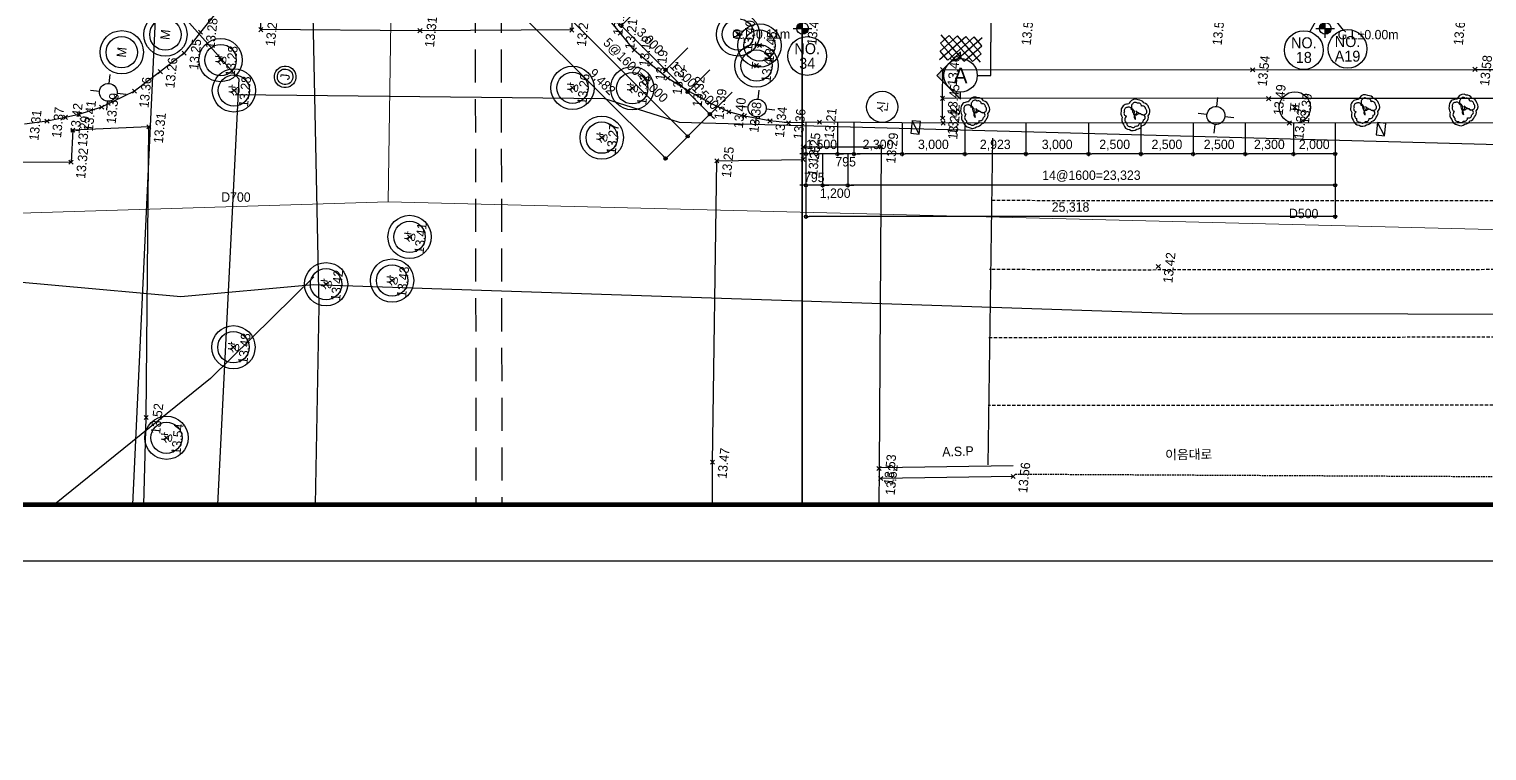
# Model space of a CAD drawing. Header units: millimetres. Extents: x 1073475 to 2890243, y -1340830 to -367733.
# Drawn here: x 1718064 to 1787803, y -465920 to -431372 of the extents above; entities that cross this region are included whole.
import ezdxf
from ezdxf.enums import TextEntityAlignment as Align
from ezdxf.xclip import XClip

# ---------------------------------------------------------------- set-up
doc = ezdxf.new("R2010")
doc.units = ezdxf.units.MM
doc.header["$LTSCALE"] = 50
doc.header["$XCLIPFRAME"] = 2
doc.header["$PDMODE"] = 3
doc.header["$PDSIZE"] = 100
doc.linetypes.add('HIDDEN2', pattern=[4.7625, 3.175, -1.5875])
doc.linetypes.add('PHANTOM', pattern=[63.5, 31.75, -6.35, 6.35, -6.35, 6.35, -6.35])
doc.layers.get('Defpoints').update_dxf_attribs({"color": 151})
for name, color, linetype in [('1-우수관로', 140, '우수'), ('11', 11, 'Continuous'), ('C-DIM', 7, 'Continuous'), ('NO', 2, 'Continuous'), ('TEX', 3, 'Continuous'), ('TEXT', 3, 'Continuous'), ('가로등', 1, 'Continuous'), ('단면', 4, 'Continuous'), ('도로', 1, 'Continuous'), ('맨홀', 1, 'Continuous'), ('보도블럭', 7, 'Continuous'), ('상수도맨홀', 1, 'Continuous'), ('신호등', 1, 'Continuous'), ('연속지적도', 32, 'Continuous'), ('우수받이', 5, 'Continuous'), ('자전거전용도로', 7, 'Continuous'), ('제수변', 1, 'Continuous'), ('조경', 3, 'Continuous'), ('중앙선', 2, 'Continuous'), ('지하지장물_상수관로', 5, 'HIDDEN2'), ('지하지장물_열수송관로', 6, 'HIDDEN2'), ('지하지장물_전기관로', 1, 'HIDDEN2'), ('지하지장물_통신관로', 7, 'HIDDEN2'), ('차선', 7, 'HIDDEN2'), ('측량점_높이', 8, 'Continuous'), ('측량점_심볼', 7, 'Continuous'), ('통신맨홀', 1, 'Continuous'), ('포장상태', 7, 'Continuous'), ('표지판', 1, 'Continuous'), ('현황레벨', 7, 'Continuous'), ('화단경계', 3, 'Continuous'), ('횡단보도', 40, 'Continuous')]:
    doc.layers.add(name, color=color, linetype=linetype)
doc.styles.add('LT', font='')
doc.styles.add('RXHG', font='arial.ttf')
doc.styles.get("Standard").update_dxf_attribs({"font": ''})
doc.styles.add('굴림체', font='')
doc.styles.add('돋움', font='')
doc.styles.get('LT').set_extended_font_data('GulimChe')
doc.styles.get('Standard').set_extended_font_data('Dotum')
doc.styles.get('굴림체').set_extended_font_data('Dotum')
doc.styles.get('돋움').set_extended_font_data('Dotum')
doc.linetypes.add('KT_LINE', pattern='A,12.7,-5.08,["KT",Standard,S=2.54,R=0,X=-2.54,Y=-1.27],-6.35', length=24.13)
doc.linetypes.add('POWER_LINE', pattern='A,12.7,-5.08,["POWER",Standard,S=2.54,R=0,X=-2.54,Y=-1.27],-6.35', length=24.13)
doc.linetypes.add('WATER_LINE', pattern='A,12.7,-5.08,["WATER",Standard,S=2.54,R=0,X=-2.54,Y=-1.27],-6.35', length=24.13)
doc.linetypes.add('우수', pattern='A,0.5,-0.05,["우수",LT,S=0.1,R=0,X=0,Y=-0.05],-0.4', length=0.95)
doc.dimstyles.new('SAM-300', dxfattribs={"dimscale": 1.5, "dimtxt": 300, "dimasz": 100, "dimexe": 70, "dimexo": 0, "dimgap": 100, "dimtad": 1, "dimdec": 0, "dimzin": 0, "dimdsep": 46, "dimlunit": 6, "dimtxsty": '돋움', "dimblk": 'ORIGIN', "dimcen": 100, "dimclrd": 1, "dimclre": 1, "dimclrt": 7, "dimadec": 0, "dimazin": 0, "dimtfac": 1, "dimtdec": 0, "dimtix": 1, "dimtmove": 2, "dimatfit": 3, "dimfxl": 70, "dimtolj": 1, "dimtzin": 0, "dimlwd": -1, "dimlwe": -1, "dimarcsym": 0})

# ---------------------------------------------------------------- blocks, each defined once
blk = doc.blocks.new('A$405090834614')
at = {"layer": '1-우수관로', "color": 251, "linetype": '우수', "lineweight": 0, "ltscale": 80}
for points in [[(185502, 13028), (184884, 22596), (180273, 88945), (172057, 168906), (121638, 164312), (118262, 188984)], [(121638, 164312), (127425, 92669), (132944, 11829)]]:
    blk.add_lwpolyline(points, dxfattribs=at)
at = {"layer": '가로등', "color": 251, "linetype": 'Continuous'}
for p, q in [((125446, 178617), (125446, 179046)), ((125018, 178189), (124589, 178189)), ((125875, 178189), (126304, 178189)), ((125446, 177760), (125446, 177331)), ((127972, 147665), (127972, 148094)), ((127543, 147237), (127115, 147237)), ((128400, 147237), (128829, 147237)), ((127972, 146808), (127972, 146380)), ((129933, 125805), (129933, 126234)), ((129505, 125377), (129076, 125377)), ((129933, 124948), (129933, 124520)), ((130362, 125377), (130790, 125377))]:
    blk.add_line(p, q, dxfattribs=at)
for centre, major_axis, start_param, end_param in [((125446, 178189), (303, 303), 5.497787, 11.780972), ((127972, 147237), (303, 303), 5.497787, 11.780972), ((129933, 125377), (-303, 303), 3.926991, 10.210176)]:
    blk.add_ellipse(centre, major_axis=major_axis, ratio=1, start_param=start_param, end_param=end_param, dxfattribs=at)
at = {"layer": '도로', "color": 251}
for p, q in [((123761, 180957), (123514, 182019)), ((124038, 180098), (123761, 180957)), ((124238, 179477), (124038, 180098)), ((124703, 178428), (124238, 179477)), ((125629, 176948), (124703, 178428)), ((126694, 175815), (125629, 176948)), ((127689, 174774), (126694, 175815)), ((128777, 174103), (127689, 174774)), ((129818, 173432), (128777, 174103)), ((130114, 153376), (130855, 154133)), ((130855, 154133), (131475, 154771)), ((129528, 152532), (130114, 153376)), ((128940, 151649), (129528, 152532)), ((128458, 150633), (128940, 151649)), ((127975, 149531), (128458, 150633)), ((127648, 148566), (127975, 149531)), ((127524, 147805), (127648, 148566)), ((127421, 146565), (127524, 147805)), ((127421, 145670), (127421, 146565)), ((127610, 144201), (127421, 145670)), ((128196, 138313), (127610, 144201)), ((128196, 138313), (128196, 138313)), ((129944, 121845), (128196, 138313)), ((130969, 112042), (129944, 121845))]:
    blk.add_line(p, q, dxfattribs=at)
at = {"layer": '맨홀', "color": 251}
for centre, radius in [((127420, 177751), 1036), ((127420, 177751), 750), ((128480, 175762), 1036), ((128480, 175762), 750), ((131380, 148521), 1036), ((131380, 148521), 750)]:
    blk.add_circle(centre, radius, dxfattribs=at)
at = {"layer": '보도블럭', "color": 251}
for p, q in [((131202, 138807), (132433, 137674)), ((131218, 138413), (131596, 138823)), ((131235, 138019), (131990, 138840)), ((131251, 137625), (132384, 138856)), ((131596, 138823), (132417, 138068)), ((131990, 138840), (132400, 138462)), ((131218, 138413), (132449, 137280)), ((131267, 137231), (132400, 138462)), ((131235, 138019), (132466, 136886)), ((131251, 137625), (132072, 136870)), ((131284, 136837), (132417, 138068)), ((131678, 136854), (132433, 137674)), ((131267, 137231), (131678, 136854)), ((132072, 136870), (132449, 137280))]:
    blk.add_line(p, q, dxfattribs=at)
at = {"layer": '상수도맨홀', "color": 251}
for centre, radius in [((109295, 173675), 1036), ((109295, 173675), 750), ((127547, 173007), 1036), ((127547, 173007), 750), ((126169, 172218), 1036), ((126169, 172218), 750), ((113940, 170948), 1036), ((113940, 170948), 750), ((117410, 166860), 1036), ((117410, 166860), 750), ((117917, 163737), 1036), ((117917, 163737), 750), ((120081, 163123), 1036), ((120081, 163123), 750), ((128001, 156125), 1036), ((128001, 156125), 750), ((125777, 154483), 1036), ((125777, 154483), 750), ((128282, 153279), 1036), ((128282, 153279), 750)]:
    blk.add_circle(centre, radius, dxfattribs=at)
at = {"layer": '신호등', "color": 251}
blk.add_circle((128658, 141295), 750, dxfattribs=at)
at = {"layer": '연속지적도', "color": 251}
for p, q in [((92708, 141325), (131988, 145494)), ((131988, 145494), (92708, 141325))]:
    blk.add_line(p, q, dxfattribs=at)
at = {"layer": '우수받이', "color": 251}
for points in [[(127551, 139797), (127551, 139397), (128151, 139397), (128151, 139797)], [(129815, 117648), (129815, 117248), (130415, 117248), (130415, 117648)]]:
    blk.add_lwpolyline(points, close=True, dxfattribs=at)
for points in [[(127551, 139397), (128151, 139797)], [(129815, 117248), (130415, 117648)]]:
    blk.add_lwpolyline(points, dxfattribs=at)
at = {"layer": '자전거전용도로', "color": 251}
for p, q in [((129369, 138469), (130745, 138606)), ((130745, 138606), (132293, 123856)), ((132293, 123856), (133434, 113281)), ((133434, 113281), (134320, 104708)), ((133434, 113281), (133434, 113281))]:
    blk.add_line(p, q, dxfattribs=at)
at = {"layer": '제수변', "color": 251}
for major_axis, start_param, end_param in [((366, 366), 5.497787, 11.780972), ((-265, 265), 3.926991, 10.210176)]:
    blk.add_ellipse((127076, 169852), major_axis=major_axis, ratio=1, start_param=start_param, end_param=end_param, dxfattribs=at)
at = {"layer": '조경', "color": 251}
for points in [[(128332, 137353, 0.346815), (128119, 137052, 0.330985), (128178, 136700, 0.257815), (128360, 136476, 0.268393), (128587, 136281, 0.287741), (128870, 136229, 0.374085), (129262, 136246, 0.296108), (129461, 136501, 0.276004), (129576, 136785, 0.397465), (129431, 137167, 0.08978), (129336, 137217, 0.089366), (129309, 137319, 0.417873), (128948, 137542, 0.244957), (128684, 137462, 0.283849)], [(128418, 137215, 0.520567), (128276, 137018, 0.520567), (128326, 136779, 0.520567), (128497, 136607, 0.520567), (128661, 136428, 0.997573), (128879, 136535, 0.520567), (128851, 136775, 0.940956), (128639, 136810, 0.176046), (128882, 136928, 1.063971), (129046, 136839, 0.138397), (128940, 136603, 0.467806), (128937, 136374, 0.520567), (129180, 136380, 0.520567), (129297, 136592, 0.520567), (129414, 136804, 0.520567), (129351, 137039, 0.520567), (129112, 136991, 0.258914), (128882, 136928, 0.824029), (129069, 137047, 0.520567), (129165, 137269, 0.520567), (128951, 137384, 0.520567), (128744, 137259, 0.520567), (128418, 137215)], [(129035, 129719, 0.346815), (128821, 129417, 0.330985), (128881, 129066, 0.257815), (129063, 128842, 0.268393), (129289, 128647, 0.287741), (129573, 128595, 0.374085), (129964, 128612, 0.296108), (130164, 128867, 0.276004), (130279, 129150, 0.397465), (130133, 129533, 0.08978), (130039, 129582, 0.089366), (130012, 129684, 0.417873), (129650, 129907, 0.244957), (129386, 129828, 0.283849)], [(129121, 129581, 0.520567), (128979, 129384, 0.520567), (129029, 129145, 0.520567), (129199, 128972, 0.520567), (129364, 128793, 0.997573), (129582, 128900, 0.520567), (129553, 129141, 0.940956), (129341, 129176, 0.176046), (129584, 129293, 1.063971), (129749, 129204, 0.138397), (129643, 128968, 0.467806), (129640, 128740, 0.520567), (129883, 128746, 0.520567), (130000, 128958, 0.520567), (130117, 129170, 0.520567), (130053, 129404, 0.520567), (129815, 129357, 0.258914), (129584, 129293, 0.824029), (129771, 129413, 0.520567), (129868, 129635, 0.520567), (129654, 129750, 0.520567), (129446, 129624, 0.520567), (129121, 129581)], [(130404, 118814, 0.346815), (130191, 118512, 0.330985), (130250, 118161, 0.257815), (130432, 117937, 0.268393), (130659, 117742, 0.287741), (130942, 117689, 0.374085), (131333, 117706, 0.296108), (131533, 117962, 0.276004), (131648, 118245, 0.397465), (131503, 118628, 0.08978), (131408, 118677, 0.089366), (131381, 118779, 0.417873), (131020, 119002, 0.244957), (130755, 118923, 0.283849)], [(130490, 118676, 0.520567), (130348, 118478, 0.520567), (130398, 118240, 0.520567), (130569, 118067, 0.520567), (130733, 117888, 0.997573), (130951, 117995, 0.520567), (130923, 118236, 0.940956), (130711, 118270, 0.176046), (130953, 118388, 1.063971), (131118, 118299, 0.138397), (131012, 118063, 0.467806), (131009, 117834, 0.520567), (131252, 117841, 0.520567), (131369, 118053, 0.520567), (131486, 118264, 0.520567), (131423, 118499, 0.520567), (131184, 118452, 0.258914), (130953, 118388, 0.824029), (131141, 118507, 0.520567), (131237, 118729, 0.520567), (131023, 118844, 0.520567), (130816, 118719, 0.520567), (130490, 118676)], [(130924, 114133, 0.346815), (130711, 113832, 0.330985), (130770, 113480, 0.257815), (130952, 113256, 0.268393), (131179, 113062, 0.287741), (131463, 113009, 0.374085), (131854, 113026, 0.296108), (132053, 113282, 0.276004), (132168, 113565, 0.397465), (132023, 113948, 0.08978), (131928, 113997, 0.089366), (131901, 114099, 0.417873), (131540, 114322, 0.244957), (131276, 114243, 0.283849)], [(131011, 113996, 0.520567), (130869, 113798, 0.520567), (130918, 113560, 0.520567), (131089, 113387, 0.520567), (131254, 113208, 0.997573), (131472, 113315, 0.520567), (131443, 113555, 0.940956), (131231, 113590, 0.176046), (131474, 113708, 1.063971), (131638, 113619, 0.138397), (131532, 113383, 0.467806), (131529, 113154, 0.520567), (131772, 113161, 0.520567), (131889, 113372, 0.520567), (132007, 113584, 0.520567), (131943, 113819, 0.520567), (131704, 113771, 0.258914), (131474, 113708, 0.824029), (131661, 113827, 0.520567), (131758, 114049, 0.520567), (131544, 114164, 0.520567), (131336, 114039, 0.520567), (131011, 113996)]]:
    blk.add_lwpolyline(points, format="xyb", close=True, dxfattribs=at)
at = {"layer": '중앙선', "color": 251}
for p, q in [((111725, 133196), (110958, 139493)), ((112233, 133253), (111465, 139554))]:
    blk.add_line(p, q, dxfattribs=at)
at = {"layer": '지하지장물_상수관로', "color": 251, "linetype": 'WATER_LINE', "ltscale": 3}
for points in [[(215785, 180251), (195263, 177193), (191822, 180378), (129649, 175223), (126750, 172048), (96359, 170351), (93160, 172444), (53008, 169794)], [(125974, 172142), (127656, 154547), (126905, 150875), (134574, 53206), (135978, 16885)]]:
    blk.add_lwpolyline(points, dxfattribs=at)
at = {"layer": '지하지장물_열수송관로', "color": 251, "ltscale": 10}
for points in [[(216212, 191288), (197149, 188874), (197301, 186951), (195346, 186542), (195304, 185411), (191114, 185214), (191823, 167673), (46754, 152054)], [(216367, 190058), (198477, 187793), (198622, 185962), (196548, 185528), (196500, 184227), (192401, 184034), (193108, 166565), (46886, 150822)]]:
    blk.add_lwpolyline(points, dxfattribs=at)
at = {"layer": '지하지장물_전기관로', "color": 251, "linetype": 'POWER_LINE', "ltscale": 3}
for points in [[(128114, 30390), (124995, 81247), (120316, 126000), (117897, 159426), (117322, 167477), (116075, 173707), (115884, 185784), (118473, 190768)], [(117706, 167477), (112335, 171886), (98622, 185592)], [(173383, 173768), (152438, 171677), (116310, 167097), (102929, 165907), (93496, 163728), (64735, 159343)]]:
    blk.add_lwpolyline(points, dxfattribs=at)
at = {"layer": '지하지장물_통신관로', "color": 251, "linetype": 'KT_LINE', "ltscale": 3}
blk.add_lwpolyline([(133285, 176576), (83112, 173596), (82168, 171745), (83434, 140813), (89417, 133224), (94187, 130394), (100201, 81315), (103898, 49012), (108849, 25517)], dxfattribs=at)
at = {"layer": '차선', "color": 251, "linetype": 'ByBlock'}
blk.add_line((127727, 135889), (112158, 134458), dxfattribs=at)
at = {"layer": '차선', "color": 251}
for p, q in [((122013, 129883), (121459, 135374)), ((124764, 135599), (129327, 92317)), ((121864, 70069), (114979, 134740)), ((118223, 135054), (124427, 77076)), ((126736, 85773), (122013, 129883))]:
    blk.add_line(p, q, dxfattribs=at)
at = {"layer": '차선', "color": 251, "ltscale": 0.5}
blk.add_line((111851, 133108), (114316, 108643), dxfattribs=at)
at = {"layer": '측량점_심볼', "color": 251}
for p in [(123761, 180957), (124038, 180098), (121934, 179605), (123468, 179683), (124238, 179477), (124703, 178428), (125629, 176948), (124009, 176085), (126694, 175815), (110158, 174745), (127689, 174774), (109295, 173675), (128777, 174103), (127547, 173007), (126169, 172218), (113940, 170948), (129201, 171249), (117410, 166860), (117917, 163737), (129952, 163670), (120081, 163123), (130754, 156448), (128001, 156125), (125777, 154483), (125784, 154489), (130855, 154133), (128282, 153279), (130114, 153376), (129528, 152532), (128940, 151649), (128458, 150633), (127975, 149531), (125251, 148890), (127648, 148566), (131380, 148521), (110889, 147574), (127524, 147805), (129988, 147483), (130959, 147442), (127421, 146565), (127421, 145670), (125750, 144792), (126355, 144845), (127610, 144201), (126749, 141141), (110958, 139493), (111426, 139618), (128196, 138313), (128423, 138361), (129369, 138469), (130745, 138606), (111725, 133196), (122451, 127350), (132293, 123856), (131000, 122951), (129944, 121845), (130713, 121659), (133434, 113281)]:
    blk.add_point(p, dxfattribs=at)
at = {"layer": '통신맨홀', "color": 251}
for centre, radius in [((129988, 147483), 1036), ((129988, 147483), 750), ((130959, 147442), 1036), ((130959, 147442), 750)]:
    blk.add_circle(centre, radius, dxfattribs=at)
at = {"layer": '표지판', "color": 251}
blk.add_circle((130713, 121659), 750, dxfattribs=at)
at = {"layer": '화단경계', "color": 251}
for p, q in [((128423, 138361), (129369, 138469)), ((131000, 122951), (129369, 138469)), ((132140, 112234), (131000, 122951))]:
    blk.add_line(p, q, dxfattribs=at)
at = {"layer": '횡단보도', "color": 251}
for p, q in [((121934, 179605), (121466, 183762)), ((123468, 179683), (121934, 179605)), ((124009, 176085), (123468, 179683)), ((110158, 174745), (124009, 176085)), ((95049, 173551), (110158, 174745)), ((129201, 171249), (131947, 171551)), ((129952, 163670), (129201, 171249)), ((130754, 156448), (129952, 163670)), ((132951, 156640), (130754, 156448)), ((110889, 147574), (125251, 148890)), ((125251, 148890), (125750, 144792)), ((97406, 146156), (110889, 147574)), ((125750, 144792), (126355, 144845)), ((126355, 144845), (126749, 141141)), ((126749, 141141), (111426, 139618)), ((111426, 139618), (98848, 138380))]:
    blk.add_line(p, q, dxfattribs=at)
at = {"layer": '1-우수관로', "color": 251, "linetype": '우수', "lineweight": 0, "ltscale": 5, "style": '굴림체'}
for s, p in [('D700', (120950, 170864)), ('D500', (125554, 119983))]:
    blk.add_text(s, height=450, rotation=275.5675, dxfattribs=at).set_placement(p, align=Align.RIGHT)
at = {"layer": 'TEXT', "color": 251, "style": '굴림체'}
blk.add_text('이음대로', height=450, rotation=276.75715, dxfattribs=at).set_placement((113567, 123809), align=Align.RIGHT)
at = {"layer": '상수도맨홀', "color": 251, "style": '굴림체'}
for s, p in [('M', (127420, 177751)), ('M', (128480, 175762)), ('상', (109295, 173675)), ('상', (127547, 173007)), ('상', (126169, 172218)), ('상', (113940, 170948)), ('J', (127076, 169852)), ('상', (117410, 166860)), ('상', (117917, 163737)), ('상', (120081, 163123)), ('상', (128001, 156125)), ('상', (125777, 154483)), ('상', (128282, 153279)), ('M', (131380, 148521)), ('T', (129988, 147483)), ('T', (130959, 147442)), ('신', (128658, 141295)), ('표', (130713, 121659))]:
    blk.add_text(s, height=450, dxfattribs=at).set_placement(p, align=Align.MIDDLE)
at = {"layer": '측량점_높이', "color": 251, "style": '굴림체'}
for s, p in [('13.31', (123514, 181719)), ('13.37', (123761, 180657)), ('13.32', (121934, 179305)), ('13.29', (123468, 179383)), ('13.42', (124038, 179798)), ('13.41', (124238, 179177)), ('13.39', (124703, 178128)), ('13.36', (125629, 176648)), ('13.31', (124009, 175785)), ('13.26', (126694, 175515)), ('13.52', (110158, 174445)), ('13.25', (127689, 174474)), ('13.28', (128777, 173803)), ('13.54', (109295, 173375)), ('13.28', (127547, 172707)), ('13.28', (126169, 171918)), ('13.24', (129201, 170949)), ('13.48', (113940, 170648)), ('13.42', (117410, 166560)), ('13.43', (117917, 163437)), ('13.31', (129952, 163370)), ('13.41', (120081, 162823)), ('13.26', (128001, 155825)), ('13.21', (130754, 156148)), ('13.27', (125777, 154183)), ('13.27', (125784, 154189)), ('13.29', (131475, 154471)), ('13.21', (130855, 153833)), ('13.22', (128282, 152979)), ('13.19', (130114, 153076)), ('13.19', (129528, 152232)), ('13.22', (128940, 151349)), ('13.32', (128458, 150333)), ('13.25', (125251, 148590)), ('13.39', (127975, 149231)), ('13.40', (127648, 148266)), ('13.40', (131380, 148221)), ('13.47', (110889, 147274)), ('13.38', (127524, 147505)), ('13.44', (129988, 147183)), ('13.45', (130959, 147142)), ('13.34', (127421, 146265)), ('13.36', (127421, 145370)), ('13.49', (131984, 145196)), ('13.25', (125750, 144492)), ('13.25', (126355, 144545)), ('13.21', (127610, 143901)), ('13.29', (126749, 140841)), ('13.52', (110958, 139193)), ('13.53', (111426, 139318)), ('13.45', (129369, 138169)), ('13.46', (130745, 138306)), ('13.23', (128196, 138013)), ('13.42', (128423, 138061)), ('13.52', (133055, 134992)), ('13.56', (111725, 132896)), ('13.42', (122451, 127050)), ('13.55', (134015, 125906)), ('13.54', (132293, 123556)), ('13.49', (131000, 122651)), ('13.33', (129944, 121545)), ('13.39', (130713, 121359)), ('13.60', (135237, 114433)), ('13.58', (133434, 112981))]:
    blk.add_text(s, height=450, dxfattribs=at).set_placement(p, align=Align.TOP_CENTER)
at = {"layer": '포장상태', "color": 251, "style": '굴림체'}
blk.add_text('A.S.P', height=450, rotation=277.72058, dxfattribs=at).set_placement((112519, 135175), align=Align.RIGHT)
blk = doc.blocks.new('A$C070F4A8E')
at = {"layer": '단면'}
h = blk.add_hatch(color=256, dxfattribs=at)
h.paths.add_polyline_path([(-1074, 302), (-1377, 0), (-1074, -302, -0.414214)])
h.paths.add_polyline_path([(-772, 605), (-1074, 302, -0.198912), (-772, 427)])
h.paths.add_polyline_path([(-772, -427, -0.198912), (-1074, -302), (-772, -605)])
for p, q in [((-345, 0), (0, 0)), ((0, 0), (0, -845))]:
    blk.add_line(p, q, dxfattribs=at)
blk.add_lwpolyline([(-772, -427), (-772, -605), (-1377, 0), (-772, 605), (-772, 427)], dxfattribs=at)
at = {"layer": '단면', "extrusion": (0, 0, -1)}
blk.add_ellipse((-772, 0), major_axis=(1, 427), ratio=1, start_param=4.711077, end_param=10.994262, dxfattribs=at)
blk = doc.blocks.new('dbox')
at = {"layer": '11'}
blk.add_line((81088, 1800), (4288, 1800), dxfattribs=at)
at = {"layer": '11', "const_width": 150}
blk.add_lwpolyline([(81088, 1800), (4288, 1800), (4288, 57600), (81088, 57600)], close=True, dxfattribs=at)
at = {"layer": 'TEXT', "color": 7}
blk.add_line((84100, 0), (0, 0), dxfattribs=at)
at = {"layer": 'TEX', "color": 6, "linetype": 'Continuous', "style": 'RXHG', "width": 1}
for tag, p in [('일자', (76628, 15972)), ('축척', (76628, 13925)), ('설계번호', (76684, 12170))]:
    blk.add_attdef(tag, p, '', height=300, dxfattribs=at)
at = {"layer": 'TEX', "color": 7, "linetype": 'Continuous', "style": 'RXHG', "width": 1}
blk.add_attdef('파일명', (81840, 4453), '', height=300, rotation=90, dxfattribs=at)
at = {"layer": 'TEX', "linetype": 'Continuous', "style": 'RXHG', "width": 1}
for tag, p in [('도면명-1', (77799, 3389)), ('도면명-2', (77799, 2662))]:
    blk.add_attdef(tag, text='', height=400, dxfattribs=at).set_placement(p, align=Align.CENTER)
blk = doc.blocks.new('_Origin')
at = {"color": 0, "linetype": 'ByBlock', "lineweight": -2}
blk.add_line((0, 0), (-1, 0), dxfattribs=at)
blk.add_circle((0, 0), 0.5, dxfattribs=at)
blk = doc.blocks.new('*D74')
at = {"layer": 'C-DIM', "color": 1, "ltscale": 0.2, "transparency": 16777216}
for p, q in [((1755229, -438848), (1755229, -440453)), ((1780546, -438848), (1780546, -440453)), ((1780396, -440348), (1755379, -440348))]:
    blk.add_line(p, q, dxfattribs=at)
at = {"layer": 'Defpoints', "color": 0, "ltscale": 0.2, "transparency": 16777216}
for p in [(1755229, -438848), (1780546, -438848), (1755229, -440348)]:
    blk.add_point(p, dxfattribs=at)
at = {"layer": 'C-DIM', "color": 1, "ltscale": 0.2, "transparency": 16777216, "xscale": 150, "yscale": 150, "zscale": 150, "rotation": 180}
blk.add_blockref('_Origin', (1755229, -440348), dxfattribs=at)
at = {"layer": 'C-DIM', "color": 1, "ltscale": 0.2, "transparency": 16777216, "xscale": 150, "yscale": 150, "zscale": 150}
blk.add_blockref('_Origin', (1780546, -440348), dxfattribs=at)
at = {"layer": 'C-DIM', "color": 7, "ltscale": 0.2, "transparency": 16777216, "insert": (1767887, -439930), "char_height": 450, "attachment_point": 5, "style": '돋움'}
blk.add_mtext('\\A1;25,318', dxfattribs=at)
blk = doc.blocks.new('*D77')
at = {"layer": 'C-DIM', "color": 1, "ltscale": 0.2, "transparency": 16777216}
for p, q in [((1742867, -429800), (1741732, -430935)), ((1748405, -437460), (1741912, -430967)), ((1749572, -436505), (1748437, -437640))]:
    blk.add_line(p, q, dxfattribs=at)
at = {"layer": 'Defpoints', "color": 0, "ltscale": 0.2, "transparency": 16777216}
for p in [(1742867, -429800), (1741806, -430861), (1749572, -436505)]:
    blk.add_point(p, dxfattribs=at)
at = {"layer": 'C-DIM', "color": 1, "ltscale": 0.2, "transparency": 16777216, "xscale": 150, "yscale": 150, "zscale": 150}
for p, rotation in [((1741806, -430861), 134.9999999999435), ((1748511, -437566), 314.9999999999436)]:
    blk.add_blockref('_Origin', p, dxfattribs=dict(at, rotation=rotation))
at = {"layer": 'C-DIM', "color": 7, "ltscale": 0.2, "transparency": 16777216, "insert": (1745455, -433917), "char_height": 450, "attachment_point": 5, "rotation": 315, "style": '돋움'}
blk.add_mtext('\\A1;9,482', dxfattribs=at)
blk = doc.blocks.new('*D82')
at = {"layer": 'C-DIM', "color": 1, "ltscale": 0.2, "transparency": 16777216}
for p, q in [((1757224, -437348), (1757224, -438953)), ((1780546, -437348), (1780546, -438953)), ((1780396, -438848), (1757374, -438848))]:
    blk.add_line(p, q, dxfattribs=at)
at = {"layer": 'Defpoints', "color": 0, "ltscale": 0.2, "transparency": 16777216}
for p in [(1757224, -437348), (1780546, -437348), (1757224, -438848)]:
    blk.add_point(p, dxfattribs=at)
at = {"layer": 'C-DIM', "color": 1, "ltscale": 0.2, "transparency": 16777216, "xscale": 150, "yscale": 150, "zscale": 150, "rotation": 180}
blk.add_blockref('_Origin', (1757224, -438848), dxfattribs=at)
at = {"layer": 'C-DIM', "color": 1, "ltscale": 0.2, "transparency": 16777216, "xscale": 150, "yscale": 150, "zscale": 150}
blk.add_blockref('_Origin', (1780546, -438848), dxfattribs=at)
at = {"layer": 'C-DIM', "color": 7, "ltscale": 0.2, "transparency": 16777216, "insert": (1768885, -438410), "char_height": 450, "attachment_point": 5, "style": '돋움'}
blk.add_mtext('\\A1;14@1600=23,323', dxfattribs=at)
blk = doc.blocks.new('*D83')
at = {"layer": 'C-DIM', "color": 1, "ltscale": 0.2, "transparency": 16777216}
for p, q in [((1756024, -437348), (1756024, -438953)), ((1757224, -437348), (1757224, -438953)), ((1755874, -438848), (1755724, -438848)), ((1757224, -438848), (1756024, -438848)), ((1757374, -438848), (1757524, -438848))]:
    blk.add_line(p, q, dxfattribs=at)
at = {"layer": 'Defpoints', "color": 0, "ltscale": 0.2, "transparency": 16777216}
for p in [(1756024, -437348), (1757224, -437348), (1756024, -438848)]:
    blk.add_point(p, dxfattribs=at)
at = {"layer": 'C-DIM', "color": 1, "ltscale": 0.2, "transparency": 16777216, "xscale": 150, "yscale": 150, "zscale": 150}
blk.add_blockref('_Origin', (1756024, -438848), dxfattribs=at)
at = {"layer": 'C-DIM', "color": 1, "ltscale": 0.2, "transparency": 16777216, "xscale": 150, "yscale": 150, "zscale": 150, "rotation": 180}
blk.add_blockref('_Origin', (1757224, -438848), dxfattribs=at)
at = {"layer": 'C-DIM', "color": 7, "ltscale": 0.2, "transparency": 16777216, "char_height": 450, "attachment_point": 5, "style": '돋움'}
for s, insert in [('\\A1;', (1756624, -438473)), ('\\A1;1,200', (1756624, -439267))]:
    blk.add_mtext(s, dxfattribs=dict(at, insert=insert))
blk = doc.blocks.new('*D84')
at = {"layer": 'C-DIM', "color": 1, "ltscale": 0.2, "transparency": 16777216}
for p, q in [((1755229, -437348), (1755229, -438953)), ((1756024, -437348), (1756024, -438953)), ((1755079, -438848), (1754929, -438848)), ((1756024, -438848), (1755229, -438848)), ((1756174, -438848), (1756324, -438848))]:
    blk.add_line(p, q, dxfattribs=at)
at = {"layer": 'Defpoints', "color": 0, "ltscale": 0.2, "transparency": 16777216}
for p in [(1755229, -437348), (1756024, -437348), (1755229, -438848)]:
    blk.add_point(p, dxfattribs=at)
at = {"layer": 'C-DIM', "color": 1, "ltscale": 0.2, "transparency": 16777216, "xscale": 150, "yscale": 150, "zscale": 150}
blk.add_blockref('_Origin', (1755229, -438848), dxfattribs=at)
at = {"layer": 'C-DIM', "color": 1, "ltscale": 0.2, "transparency": 16777216, "xscale": 150, "yscale": 150, "zscale": 150, "rotation": 180}
blk.add_blockref('_Origin', (1756024, -438848), dxfattribs=at)
at = {"layer": 'C-DIM', "color": 7, "ltscale": 0.2, "transparency": 16777216, "insert": (1755626, -438473), "char_height": 450, "attachment_point": 5, "style": '돋움'}
blk.add_mtext('\\A1;795', dxfattribs=at)
blk = doc.blocks.new('*D85')
at = {"layer": 'C-DIM', "color": 1, "ltscale": 0.2, "transparency": 16777216}
for p, q in [((1744976, -429788), (1743841, -430923)), ((1749466, -436399), (1744021, -430954)), ((1750632, -435444), (1749498, -436579))]:
    blk.add_line(p, q, dxfattribs=at)
at = {"layer": 'Defpoints', "color": 0, "ltscale": 0.2, "transparency": 16777216}
for p in [(1744976, -429788), (1743915, -430848), (1750632, -435444)]:
    blk.add_point(p, dxfattribs=at)
at = {"layer": 'C-DIM', "color": 1, "ltscale": 0.2, "transparency": 16777216, "xscale": 150, "yscale": 150, "zscale": 150}
for p, rotation in [((1743915, -430848), 134.9999999999435), ((1749572, -436505), 314.9999999999436)]:
    blk.add_blockref('_Origin', p, dxfattribs=dict(at, rotation=rotation))
at = {"layer": 'C-DIM', "color": 7, "ltscale": 0.2, "transparency": 16777216, "insert": (1747053, -433367), "char_height": 450, "attachment_point": 5, "rotation": 315, "style": '돋움'}
blk.add_mtext('\\A1;5@1600=8,000', dxfattribs=at)
blk = doc.blocks.new('A$C5B0247DC')
at = {"layer": '현황레벨'}
h = blk.add_hatch(color=256, dxfattribs=at)
h.paths.add_polyline_path([(0, 111, 0.414214), (-111, 0), (0, 0)])
h.paths.add_polyline_path([(0, 0), (0, -111, 0.414214), (111, 0)])
for p, q in [((-179, 0), (179, 0)), ((0, -179), (0, 179))]:
    blk.add_line(p, q, dxfattribs=at)
blk.add_circle((0, 0), 111, dxfattribs=at)
blk = doc.blocks.new('*D118')
at = {"layer": 'C-DIM', "color": 1, "ltscale": 0.2, "transparency": 16777216}
for p, q in [((1776247, -435848), (1776247, -437453)), ((1778547, -435848), (1778547, -437453)), ((1778397, -437348), (1776397, -437348))]:
    blk.add_line(p, q, dxfattribs=at)
at = {"layer": 'Defpoints', "color": 0, "ltscale": 0.2, "transparency": 16777216}
for p in [(1776247, -435848), (1778547, -435848), (1776247, -437348)]:
    blk.add_point(p, dxfattribs=at)
at = {"layer": 'C-DIM', "color": 1, "ltscale": 0.2, "transparency": 16777216, "xscale": 150, "yscale": 150, "zscale": 150, "rotation": 180}
blk.add_blockref('_Origin', (1776247, -437348), dxfattribs=at)
at = {"layer": 'C-DIM', "color": 1, "ltscale": 0.2, "transparency": 16777216, "xscale": 150, "yscale": 150, "zscale": 150}
blk.add_blockref('_Origin', (1778547, -437348), dxfattribs=at)
at = {"layer": 'C-DIM', "color": 7, "ltscale": 0.2, "transparency": 16777216, "insert": (1777397, -436930), "char_height": 450, "attachment_point": 5, "style": '돋움'}
blk.add_mtext('\\A1;2,300', dxfattribs=at)
blk = doc.blocks.new('*D119')
at = {"layer": 'C-DIM', "color": 1, "ltscale": 0.2, "transparency": 16777216}
for p, q in [((1773747, -435848), (1773747, -437453)), ((1776247, -435848), (1776247, -437453)), ((1776097, -437348), (1773897, -437348))]:
    blk.add_line(p, q, dxfattribs=at)
at = {"layer": 'Defpoints', "color": 0, "ltscale": 0.2, "transparency": 16777216}
for p in [(1773747, -435848), (1776247, -435848), (1773747, -437348)]:
    blk.add_point(p, dxfattribs=at)
at = {"layer": 'C-DIM', "color": 1, "ltscale": 0.2, "transparency": 16777216, "xscale": 150, "yscale": 150, "zscale": 150, "rotation": 180}
blk.add_blockref('_Origin', (1773747, -437348), dxfattribs=at)
at = {"layer": 'C-DIM', "color": 1, "ltscale": 0.2, "transparency": 16777216, "xscale": 150, "yscale": 150, "zscale": 150}
blk.add_blockref('_Origin', (1776247, -437348), dxfattribs=at)
at = {"layer": 'C-DIM', "color": 7, "ltscale": 0.2, "transparency": 16777216, "insert": (1774997, -436930), "char_height": 450, "attachment_point": 5, "style": '돋움'}
blk.add_mtext('\\A1;2,500', dxfattribs=at)
blk = doc.blocks.new('*D120')
at = {"layer": 'C-DIM', "color": 1, "ltscale": 0.2, "transparency": 16777216}
for p, q in [((1771247, -435848), (1771247, -437453)), ((1773747, -435848), (1773747, -437453)), ((1773597, -437348), (1771397, -437348))]:
    blk.add_line(p, q, dxfattribs=at)
at = {"layer": 'Defpoints', "color": 0, "ltscale": 0.2, "transparency": 16777216}
for p in [(1771247, -435848), (1773747, -435848), (1771247, -437348)]:
    blk.add_point(p, dxfattribs=at)
at = {"layer": 'C-DIM', "color": 1, "ltscale": 0.2, "transparency": 16777216, "xscale": 150, "yscale": 150, "zscale": 150, "rotation": 180}
blk.add_blockref('_Origin', (1771247, -437348), dxfattribs=at)
at = {"layer": 'C-DIM', "color": 1, "ltscale": 0.2, "transparency": 16777216, "xscale": 150, "yscale": 150, "zscale": 150}
blk.add_blockref('_Origin', (1773747, -437348), dxfattribs=at)
at = {"layer": 'C-DIM', "color": 7, "ltscale": 0.2, "transparency": 16777216, "insert": (1772497, -436930), "char_height": 450, "attachment_point": 5, "style": '돋움'}
blk.add_mtext('\\A1;2,500', dxfattribs=at)
blk = doc.blocks.new('*D121')
at = {"layer": 'C-DIM', "color": 1, "ltscale": 0.2, "transparency": 16777216}
for p, q in [((1768747, -435848), (1768747, -437453)), ((1771247, -435848), (1771247, -437453)), ((1771097, -437348), (1768897, -437348))]:
    blk.add_line(p, q, dxfattribs=at)
at = {"layer": 'Defpoints', "color": 0, "ltscale": 0.2, "transparency": 16777216}
for p in [(1768747, -435848), (1771247, -435848), (1768747, -437348)]:
    blk.add_point(p, dxfattribs=at)
at = {"layer": 'C-DIM', "color": 1, "ltscale": 0.2, "transparency": 16777216, "xscale": 150, "yscale": 150, "zscale": 150, "rotation": 180}
blk.add_blockref('_Origin', (1768747, -437348), dxfattribs=at)
at = {"layer": 'C-DIM', "color": 1, "ltscale": 0.2, "transparency": 16777216, "xscale": 150, "yscale": 150, "zscale": 150}
blk.add_blockref('_Origin', (1771247, -437348), dxfattribs=at)
at = {"layer": 'C-DIM', "color": 7, "ltscale": 0.2, "transparency": 16777216, "insert": (1769997, -436930), "char_height": 450, "attachment_point": 5, "style": '돋움'}
blk.add_mtext('\\A1;2,500', dxfattribs=at)
blk = doc.blocks.new('*D122')
at = {"layer": 'C-DIM', "color": 1, "ltscale": 0.2, "transparency": 16777216}
for p, q in [((1765747, -435848), (1765747, -437453)), ((1768747, -435848), (1768747, -437453)), ((1768597, -437348), (1765897, -437348))]:
    blk.add_line(p, q, dxfattribs=at)
at = {"layer": 'Defpoints', "color": 0, "ltscale": 0.2, "transparency": 16777216}
for p in [(1765747, -435848), (1768747, -435848), (1765747, -437348)]:
    blk.add_point(p, dxfattribs=at)
at = {"layer": 'C-DIM', "color": 1, "ltscale": 0.2, "transparency": 16777216, "xscale": 150, "yscale": 150, "zscale": 150, "rotation": 180}
blk.add_blockref('_Origin', (1765747, -437348), dxfattribs=at)
at = {"layer": 'C-DIM', "color": 1, "ltscale": 0.2, "transparency": 16777216, "xscale": 150, "yscale": 150, "zscale": 150}
blk.add_blockref('_Origin', (1768747, -437348), dxfattribs=at)
at = {"layer": 'C-DIM', "color": 7, "ltscale": 0.2, "transparency": 16777216, "insert": (1767247, -436930), "char_height": 450, "attachment_point": 5, "style": '돋움'}
blk.add_mtext('\\A1;3,000', dxfattribs=at)
blk = doc.blocks.new('*D123')
at = {"layer": 'C-DIM', "color": 1, "ltscale": 0.2, "transparency": 16777216}
for p, q in [((1762824, -435848), (1762824, -437453)), ((1765747, -435848), (1765747, -437453)), ((1765597, -437348), (1762974, -437348))]:
    blk.add_line(p, q, dxfattribs=at)
at = {"layer": 'Defpoints', "color": 0, "ltscale": 0.2, "transparency": 16777216}
for p in [(1762824, -435848), (1765747, -435848), (1762824, -437348)]:
    blk.add_point(p, dxfattribs=at)
at = {"layer": 'C-DIM', "color": 1, "ltscale": 0.2, "transparency": 16777216, "xscale": 150, "yscale": 150, "zscale": 150, "rotation": 180}
blk.add_blockref('_Origin', (1762824, -437348), dxfattribs=at)
at = {"layer": 'C-DIM', "color": 1, "ltscale": 0.2, "transparency": 16777216, "xscale": 150, "yscale": 150, "zscale": 150}
blk.add_blockref('_Origin', (1765747, -437348), dxfattribs=at)
at = {"layer": 'C-DIM', "color": 7, "ltscale": 0.2, "transparency": 16777216, "insert": (1764285, -436930), "char_height": 450, "attachment_point": 5, "style": '돋움'}
blk.add_mtext('\\A1;2,923', dxfattribs=at)
blk = doc.blocks.new('*D124')
at = {"layer": 'C-DIM', "color": 1, "ltscale": 0.2, "transparency": 16777216}
for p, q in [((1759824, -435848), (1759824, -437453)), ((1762824, -435848), (1762824, -437453)), ((1762674, -437348), (1759974, -437348))]:
    blk.add_line(p, q, dxfattribs=at)
at = {"layer": 'Defpoints', "color": 0, "ltscale": 0.2, "transparency": 16777216}
for p in [(1759824, -435848), (1762824, -435848), (1759824, -437348)]:
    blk.add_point(p, dxfattribs=at)
at = {"layer": 'C-DIM', "color": 1, "ltscale": 0.2, "transparency": 16777216, "xscale": 150, "yscale": 150, "zscale": 150, "rotation": 180}
blk.add_blockref('_Origin', (1759824, -437348), dxfattribs=at)
at = {"layer": 'C-DIM', "color": 1, "ltscale": 0.2, "transparency": 16777216, "xscale": 150, "yscale": 150, "zscale": 150}
blk.add_blockref('_Origin', (1762824, -437348), dxfattribs=at)
at = {"layer": 'C-DIM', "color": 7, "ltscale": 0.2, "transparency": 16777216, "insert": (1761324, -436930), "char_height": 450, "attachment_point": 5, "style": '돋움'}
blk.add_mtext('\\A1;3,000', dxfattribs=at)
blk = doc.blocks.new('*D125')
at = {"layer": 'C-DIM', "color": 1, "ltscale": 0.2, "transparency": 16777216}
for p, q in [((1757524, -435848), (1757524, -437453)), ((1759824, -435848), (1759824, -437453)), ((1759674, -437348), (1757674, -437348))]:
    blk.add_line(p, q, dxfattribs=at)
at = {"layer": 'Defpoints', "color": 0, "ltscale": 0.2, "transparency": 16777216}
for p in [(1757524, -435848), (1759824, -435848), (1757524, -437348)]:
    blk.add_point(p, dxfattribs=at)
at = {"layer": 'C-DIM', "color": 1, "ltscale": 0.2, "transparency": 16777216, "xscale": 150, "yscale": 150, "zscale": 150, "rotation": 180}
blk.add_blockref('_Origin', (1757524, -437348), dxfattribs=at)
at = {"layer": 'C-DIM', "color": 1, "ltscale": 0.2, "transparency": 16777216, "xscale": 150, "yscale": 150, "zscale": 150}
blk.add_blockref('_Origin', (1759824, -437348), dxfattribs=at)
at = {"layer": 'C-DIM', "color": 7, "ltscale": 0.2, "transparency": 16777216, "insert": (1758674, -436930), "char_height": 450, "attachment_point": 5, "style": '돋움'}
blk.add_mtext('\\A1;2,300', dxfattribs=at)
blk = doc.blocks.new('*D126')
at = {"layer": 'C-DIM', "color": 1, "ltscale": 0.2, "transparency": 16777216}
for p, q in [((1756729, -435848), (1756729, -437453)), ((1757524, -435848), (1757524, -437453)), ((1756579, -437348), (1756429, -437348)), ((1757524, -437348), (1756729, -437348)), ((1757674, -437348), (1757824, -437348))]:
    blk.add_line(p, q, dxfattribs=at)
at = {"layer": 'Defpoints', "color": 0, "ltscale": 0.2, "transparency": 16777216}
for p in [(1756729, -435848), (1757524, -435848), (1756729, -437348)]:
    blk.add_point(p, dxfattribs=at)
at = {"layer": 'C-DIM', "color": 1, "ltscale": 0.2, "transparency": 16777216, "xscale": 150, "yscale": 150, "zscale": 150}
blk.add_blockref('_Origin', (1756729, -437348), dxfattribs=at)
at = {"layer": 'C-DIM', "color": 1, "ltscale": 0.2, "transparency": 16777216, "xscale": 150, "yscale": 150, "zscale": 150, "rotation": 180}
blk.add_blockref('_Origin', (1757524, -437348), dxfattribs=at)
at = {"layer": 'C-DIM', "color": 7, "ltscale": 0.2, "transparency": 16777216, "char_height": 450, "attachment_point": 5, "style": '돋움'}
for s, insert in [('\\A1;', (1757126, -436973)), ('\\A1;795', (1757126, -437724))]:
    blk.add_mtext(s, dxfattribs=dict(at, insert=insert))
blk = doc.blocks.new('*D127')
at = {"layer": 'C-DIM', "color": 1, "ltscale": 0.2, "transparency": 16777216}
for p, q in [((1755229, -435848), (1755229, -437453)), ((1756729, -435848), (1756729, -437453)), ((1755079, -437348), (1754929, -437348)), ((1756729, -437348), (1755229, -437348)), ((1756879, -437348), (1757029, -437348))]:
    blk.add_line(p, q, dxfattribs=at)
at = {"layer": 'Defpoints', "color": 0, "ltscale": 0.2, "transparency": 16777216}
for p in [(1755229, -435848), (1756729, -435848), (1755229, -437348)]:
    blk.add_point(p, dxfattribs=at)
at = {"layer": 'C-DIM', "color": 1, "ltscale": 0.2, "transparency": 16777216, "xscale": 150, "yscale": 150, "zscale": 150}
blk.add_blockref('_Origin', (1755229, -437348), dxfattribs=at)
at = {"layer": 'C-DIM', "color": 1, "ltscale": 0.2, "transparency": 16777216, "xscale": 150, "yscale": 150, "zscale": 150, "rotation": 180}
blk.add_blockref('_Origin', (1756729, -437348), dxfattribs=at)
at = {"layer": 'C-DIM', "color": 7, "ltscale": 0.2, "transparency": 16777216, "insert": (1755979, -436930), "char_height": 450, "attachment_point": 5, "style": '돋움'}
blk.add_mtext('\\A1;1,500', dxfattribs=at)
blk = doc.blocks.new('*D128')
at = {"layer": 'C-DIM', "color": 1, "ltscale": 0.2, "transparency": 16777216}
for p, q in [((1750632, -433323), (1749498, -434458)), ((1749466, -434278), (1749360, -434172)), ((1750632, -435444), (1749572, -434384)), ((1751693, -434384), (1750558, -435519)), ((1750739, -435551), (1750845, -435657))]:
    blk.add_line(p, q, dxfattribs=at)
at = {"layer": 'Defpoints', "color": 0, "ltscale": 0.2, "transparency": 16777216}
for p in [(1750632, -433323), (1749572, -434384), (1751693, -434384)]:
    blk.add_point(p, dxfattribs=at)
at = {"layer": 'C-DIM', "color": 1, "ltscale": 0.2, "transparency": 16777216, "xscale": 150, "yscale": 150, "zscale": 150}
for p, rotation in [((1749572, -434384), 314.9999999999436), ((1750632, -435444), 134.9999999999435)]:
    blk.add_blockref('_Origin', p, dxfattribs=dict(at, rotation=rotation))
at = {"layer": 'C-DIM', "color": 7, "ltscale": 0.2, "transparency": 16777216, "insert": (1750398, -434618), "char_height": 450, "attachment_point": 5, "rotation": 315, "style": '돋움'}
blk.add_mtext('\\A1;1,500', dxfattribs=at)
blk = doc.blocks.new('*D129')
at = {"layer": 'C-DIM', "color": 1, "ltscale": 0.2, "transparency": 16777216}
for p, q in [((1749572, -432262), (1748437, -433397)), ((1748405, -433217), (1748299, -433111)), ((1749572, -434384), (1748511, -433323)), ((1750632, -433323), (1749498, -434458)), ((1749678, -434490), (1749784, -434596))]:
    blk.add_line(p, q, dxfattribs=at)
at = {"layer": 'Defpoints', "color": 0, "ltscale": 0.2, "transparency": 16777216}
for p in [(1749572, -432262), (1748511, -433323), (1750632, -433323)]:
    blk.add_point(p, dxfattribs=at)
at = {"layer": 'C-DIM', "color": 1, "ltscale": 0.2, "transparency": 16777216, "xscale": 150, "yscale": 150, "zscale": 150}
for p, rotation in [((1748511, -433323), 314.9999999999436), ((1749572, -434384), 134.9999999999435)]:
    blk.add_blockref('_Origin', p, dxfattribs=dict(at, rotation=rotation))
at = {"layer": 'C-DIM', "color": 7, "ltscale": 0.2, "transparency": 16777216, "insert": (1749338, -433557), "char_height": 450, "attachment_point": 5, "rotation": 315, "style": '돋움'}
blk.add_mtext('\\A1;1,500', dxfattribs=at)
blk = doc.blocks.new('*D130')
at = {"layer": 'C-DIM', "color": 1, "ltscale": 0.2, "transparency": 16777216}
for p, q in [((1747450, -430141), (1746316, -431276)), ((1748405, -433217), (1746496, -431308)), ((1749572, -432262), (1748437, -433397))]:
    blk.add_line(p, q, dxfattribs=at)
at = {"layer": 'Defpoints', "color": 0, "ltscale": 0.2, "transparency": 16777216}
for p in [(1747450, -430141), (1746390, -431202), (1749572, -432262)]:
    blk.add_point(p, dxfattribs=at)
at = {"layer": 'C-DIM', "color": 1, "ltscale": 0.2, "transparency": 16777216, "xscale": 150, "yscale": 150, "zscale": 150}
for p, rotation in [((1746390, -431202), 134.9999999999435), ((1748511, -433323), 314.9999999999436)]:
    blk.add_blockref('_Origin', p, dxfattribs=dict(at, rotation=rotation))
at = {"layer": 'C-DIM', "color": 7, "ltscale": 0.2, "transparency": 16777216, "insert": (1747747, -431966), "char_height": 450, "attachment_point": 5, "rotation": 315, "style": '돋움'}
blk.add_mtext('\\A1;3,000', dxfattribs=at)
blk = doc.blocks.new('*D167')
at = {"layer": 'C-DIM', "color": 1, "ltscale": 0.2, "transparency": 16777216}
for p, q in [((1778547, -435848), (1778547, -437453)), ((1780546, -435848), (1780546, -437453)), ((1780396, -437348), (1778697, -437348))]:
    blk.add_line(p, q, dxfattribs=at)
at = {"layer": 'Defpoints', "color": 0, "ltscale": 0.2, "transparency": 16777216}
for p in [(1778547, -435848), (1780546, -435848), (1778547, -437348)]:
    blk.add_point(p, dxfattribs=at)
at = {"layer": 'C-DIM', "color": 1, "ltscale": 0.2, "transparency": 16777216, "xscale": 150, "yscale": 150, "zscale": 150, "rotation": 180}
blk.add_blockref('_Origin', (1778547, -437348), dxfattribs=at)
at = {"layer": 'C-DIM', "color": 1, "ltscale": 0.2, "transparency": 16777216, "xscale": 150, "yscale": 150, "zscale": 150}
blk.add_blockref('_Origin', (1780546, -437348), dxfattribs=at)
at = {"layer": 'C-DIM', "color": 7, "ltscale": 0.2, "transparency": 16777216, "insert": (1779546, -436930), "char_height": 450, "attachment_point": 5, "style": '돋움'}
blk.add_mtext('\\A1;2,000', dxfattribs=at)

msp = doc.modelspace()

# ---------------------------------------------------------------- linework, layer by layer
at = {"layer": 'NO', "ltscale": 0.2}
for points in [[(1780546.3, -430941.5), (1780926.8, -431415)], [(1779338.2, -431496.5), (1779623.4, -430998.3)]]:
    msp.add_lwpolyline(points, dxfattribs=at)
at = {"layer": 'NO'}
for centre in [(1779047.1, -432376.4), (1781137.7, -432317.5), (1755286.8, -432658.4)]:
    msp.add_circle(centre, 926.8, dxfattribs=at)
at = {"layer": '단면', "linetype": 'PHANTOM', "ltscale": 0.8}
msp.add_line((1764073.6, -395367.4), (1764073.6, -432001.8), dxfattribs=at)

# ---------------------------------------------------------------- block references
at = {"xscale": 1.5, "yscale": 1.5, "zscale": 1.5}
msp.add_blockref('dbox', (1704432.7, -456833.1), dxfattribs=at)
ref = msp.add_blockref('A$405090834614', (1885814.3, -577934.3), dxfattribs=dict(rotation=83.9464212542183))
XClip(ref).set_block_clipping_path([(104661.0409256864, 187029.200860789), (115795.371209384, 82037.659728932), (199028.6359362481, 90864.5294945205), (187894.3056525505, 195856.0706263776)])
at = {"layer": '단면', "xscale": -1.875, "yscale": 1.875, "zscale": 1.875, "rotation": 180}
msp.add_blockref('A$C070F4A8E', (1764073.6, -433585.8), dxfattribs=at)
at = {"layer": '현황레벨', "xscale": 2.499999999941792, "yscale": 2.499999999941792, "zscale": 2.499999999941792}
for p in [(1755066.9, -431338.3), (1780073.6, -431338.3)]:
    msp.add_blockref('A$C5B0247DC', p, dxfattribs=at)

# ---------------------------------------------------------------- texts
at = {"layer": 'NO', "style": '돋움'}
for s, p in [('NO.', (1755286.8, -432308.4)), ('NO.', (1779047.1, -432026.4)), ('NO.', (1781137.7, -431967.5)), ('34', (1755286.8, -433008.4)), ('18', (1779047.1, -432726.4)), ('A19', (1781137.7, -432667.5))]:
    msp.add_text(s, height=525, dxfattribs=at).set_placement(p, align=Align.MIDDLE_CENTER)
at = {"layer": '단면', "style": '돋움'}
msp.add_text('A', height=750, dxfattribs=at).set_placement((1762626, -433585.8), align=Align.MIDDLE)
at = {"layer": '현황레벨', "style": '돋움'}
msp.add_text('G.L-0.11m', height=450, dxfattribs=at).set_placement((1754470.6, -431608.3), align=Align.MIDDLE_RIGHT)
msp.add_text('G.L%%P0.00m', height=450, dxfattribs=at).set_placement((1780669.9, -431634.5), align=Align.MIDDLE_LEFT)

# ---------------------------------------------------------------- dimensions: what is measured, and where the dimension line sits
at = {"layer": 'C-DIM', "ltscale": 0.2}
for base, p1, p2, picture, middle in [((1741806.1, -430860.8), (1749571.8, -436505.1), (1742866.8, -429800.1), '*D77', (1745454.7, -433917.2)), ((1746389.8, -431201.8), (1749571.8, -432262.5), (1747450.5, -430141.2), '*D130', (1747746.5, -431966.5)), ((1748511.1, -433323.2), (1750632.5, -433323.2), (1749571.8, -432262.5), '*D129', (1749337.5, -433557.5)), ((1749571.8, -434383.8), (1751693.1, -434383.8), (1750632.5, -433323.2), '*D128', (1750398.2, -434618.1))]:
    dim = msp.add_linear_dim(base=base, p1=p1, p2=p2, angle=135, dimstyle='SAM-300', dxfattribs=at)
    dim.commit()
    dim.dimension.update_dxf_attribs({"geometry": picture, "text_midpoint": middle})
dim = msp.add_linear_dim(base=(1743914.9, -430848.3), p1=(1750632.5, -435444.5), p2=(1744975.6, -429787.6), angle=135, text='5@1600=<>', dimstyle='SAM-300', dxfattribs=at)
dim.commit()
dim.dimension.update_dxf_attribs({"geometry": '*D85', "text_midpoint": (1747053, -433367.1)})
for base, p1, p2, picture, middle in [((1755228.7, -437348.3), (1756728.7, -435848.3), (1755228.7, -435848.3), '*D127', (1755978.7, -436929.6)), ((1757523.6, -437348.3), (1759823.6, -435848.3), (1757523.6, -435848.3), '*D125', (1758673.6, -436929.6)), ((1759823.6, -437348.3), (1762823.6, -435848.3), (1759823.6, -435848.3), '*D124', (1761323.6, -436929.6)), ((1762823.6, -437348.3), (1765746.6, -435848.3), (1762823.6, -435848.3), '*D123', (1764285.1, -436929.6)), ((1765746.6, -437348.3), (1768746.6, -435848.3), (1765746.6, -435848.3), '*D122', (1767246.6, -436929.6)), ((1768746.6, -437348.3), (1771246.6, -435848.3), (1768746.6, -435848.3), '*D121', (1769996.6, -436929.6)), ((1771246.6, -437348.3), (1773746.6, -435848.3), (1771246.6, -435848.3), '*D120', (1772496.6, -436929.6)), ((1773746.6, -437348.3), (1776246.6, -435848.3), (1773746.6, -435848.3), '*D119', (1774996.6, -436929.6)), ((1776246.6, -437348.3), (1778546.6, -435848.3), (1776246.6, -435848.3), '*D118', (1777396.6, -436929.6)), ((1778546.6, -437348.3), (1780546.3, -435848.3), (1778546.6, -435848.3), '*D167', (1779546.5, -436929.6)), ((1755228.7, -438848.3), (1756023.6, -437348.3), (1755228.7, -437348.3), '*D84', (1755626.1, -438473)), ((1755228.7, -440348.3), (1780546.3, -438848.3), (1755228.7, -438848.3), '*D74', (1767887.5, -439929.6))]:
    dim = msp.add_linear_dim(base=base, p1=p1, p2=p2, dimstyle='SAM-300', dxfattribs=at)
    dim.commit()
    dim.dimension.update_dxf_attribs({"geometry": picture, "text_midpoint": middle})
for base, p1, p2, text, picture, middle in [((1756728.7, -437348.3), (1757523.6, -435848.3), (1756728.7, -435848.3), '\\X<>', '*D126', (1757126.1, -437348.3)), ((1756023.6, -438848.3), (1757223.6, -437348.3), (1756023.6, -437348.3), '\\X<>', '*D83', (1756623.6, -438848.3)), ((1757223.6, -438848.3), (1780546.3, -437348.3), (1757223.6, -437348.3), '14@1600=<>', '*D82', (1768885, -438410.4))]:
    dim = msp.add_linear_dim(base=base, p1=p1, p2=p2, text=text, dimstyle='SAM-300', dxfattribs=at)
    dim.commit()
    dim.dimension.update_dxf_attribs({"geometry": picture, "text_midpoint": middle})

doc.saveas('drawing.dxf')
